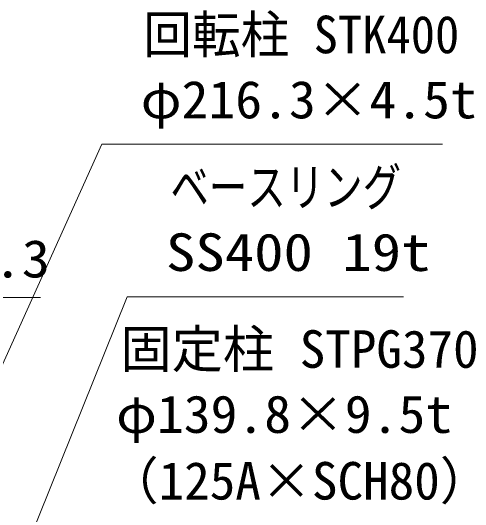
# Model space of a CAD drawing. Units: millimetres, scale not verified. Extents: x -11880 to 11880, y -8400 to 8400.
# Drawn here: x 5612 to 7115, y 1138 to 2766 of the extents above; entities that cross this region are included whole.
import ezdxf
from ezdxf.enums import TextEntityAlignment as Align

# ---------------------------------------------------------------- set-up
doc = ezdxf.new("R2010")
doc.units = ezdxf.units.MM
doc.header["$LTSCALE"] = 30
doc.layers.add('0-4_寸法線', color=4, linetype='Continuous', lineweight=18)
doc.styles.add('ＭＳ ゴシック', font='')
doc.styles.get('ＭＳ ゴシック').set_extended_font_data('MS Gothic')

# ---------------------------------------------------------------- blocks, each defined once
blk = doc.blocks.new('S292')
at = {"layer": '0-4_寸法線'}
for points in [[(5432974.3, 81138644.3), (5406223.9, 81138644.3), (5377310.7, 81066893.1), (5376189.4, 81064110.5)], [(5376846.9, 81067080), (5376189.4, 81064110.5), (5377774.5, 81066706.2)]]:
    blk.add_lwpolyline(points, dxfattribs=at)
at = {"layer": '0-4_寸法線', "color": 254, "style": 'ＭＳ ゴシック'}
for s, width, p in [('ベースリング', 0.75, (5410423.9, 81146344.8)), ('SS400 19t', 1.15, (5409991.9, 81140044.8))]:
    blk.add_text(s, height=3637, dxfattribs=dict(at, width=width)).set_placement(p, align=Align.BOTTOM_LEFT)
blk = doc.blocks.new('S294')
at = {"layer": '0-4_寸法線'}
for points in [[(5436756.7, 81153414.3), (5403785.5, 81153414.3), (5380749, 81102372), (5379514.9, 81099637.6)], [(5380293.3, 81102577.7), (5379514.9, 81099637.6), (5381204.8, 81102166.3)]]:
    blk.add_lwpolyline(points, dxfattribs=at)
at = {"layer": '0-4_寸法線', "color": 254, "style": 'ＭＳ ゴシック'}
for s, width, p in [('回転柱 STK400', 0.95, (5407794.5, 81161114.8)), ('φ216.3×4.5t', 1.05, (5407553.5, 81154814.8))]:
    blk.add_text(s, height=3637, dxfattribs=dict(at, width=width)).set_placement(p, align=Align.BOTTOM_LEFT)
blk = doc.blocks.new('S298')
at = {"layer": '0-4_寸法線', "color": 254, "style": 'ＭＳ ゴシック'}
for s, p in [('固定柱 STPG370', (5405581.3, 81130672.7)), ('（125A×SCH80）', (5404320.8, 81117921.5))]:
    blk.add_text(s, height=3637, dxfattribs=at).set_placement(p, align=Align.BOTTOM_LEFT)
at = {"layer": '0-4_寸法線', "color": 254, "style": 'ＭＳ ゴシック', "width": 1.05}
blk.add_text('φ139.8×9.5t', height=3637, dxfattribs=at).set_placement((5405167.5, 81124372.7), align=Align.BOTTOM_LEFT)

msp = doc.modelspace()

# ---------------------------------------------------------------- linework, layer by layer
at = {"layer": '0-4_寸法線'}
msp.add_lwpolyline([(4988.04, 1513.25), (5111.47, 1838.71), (5709.87, 1838.71)], dxfattribs=at)

# ---------------------------------------------------------------- block references
at = {"layer": '0-4_寸法線', "xscale": 0.03333333, "yscale": 0.03333333}
for name in ['S294', 'S292', 'S298']:
    msp.add_blockref(name, (-174218.27, -2702779.54), dxfattribs=at)

# ---------------------------------------------------------------- texts
at = {"layer": '0-4_寸法線', "color": 254, "style": 'ＭＳ ゴシック', "width": 1.1}
msp.add_text('φ216.3', height=121.2, dxfattribs=at).set_placement((5149.07, 1867.4), align=Align.BOTTOM_LEFT)

doc.saveas('drawing.dxf')
